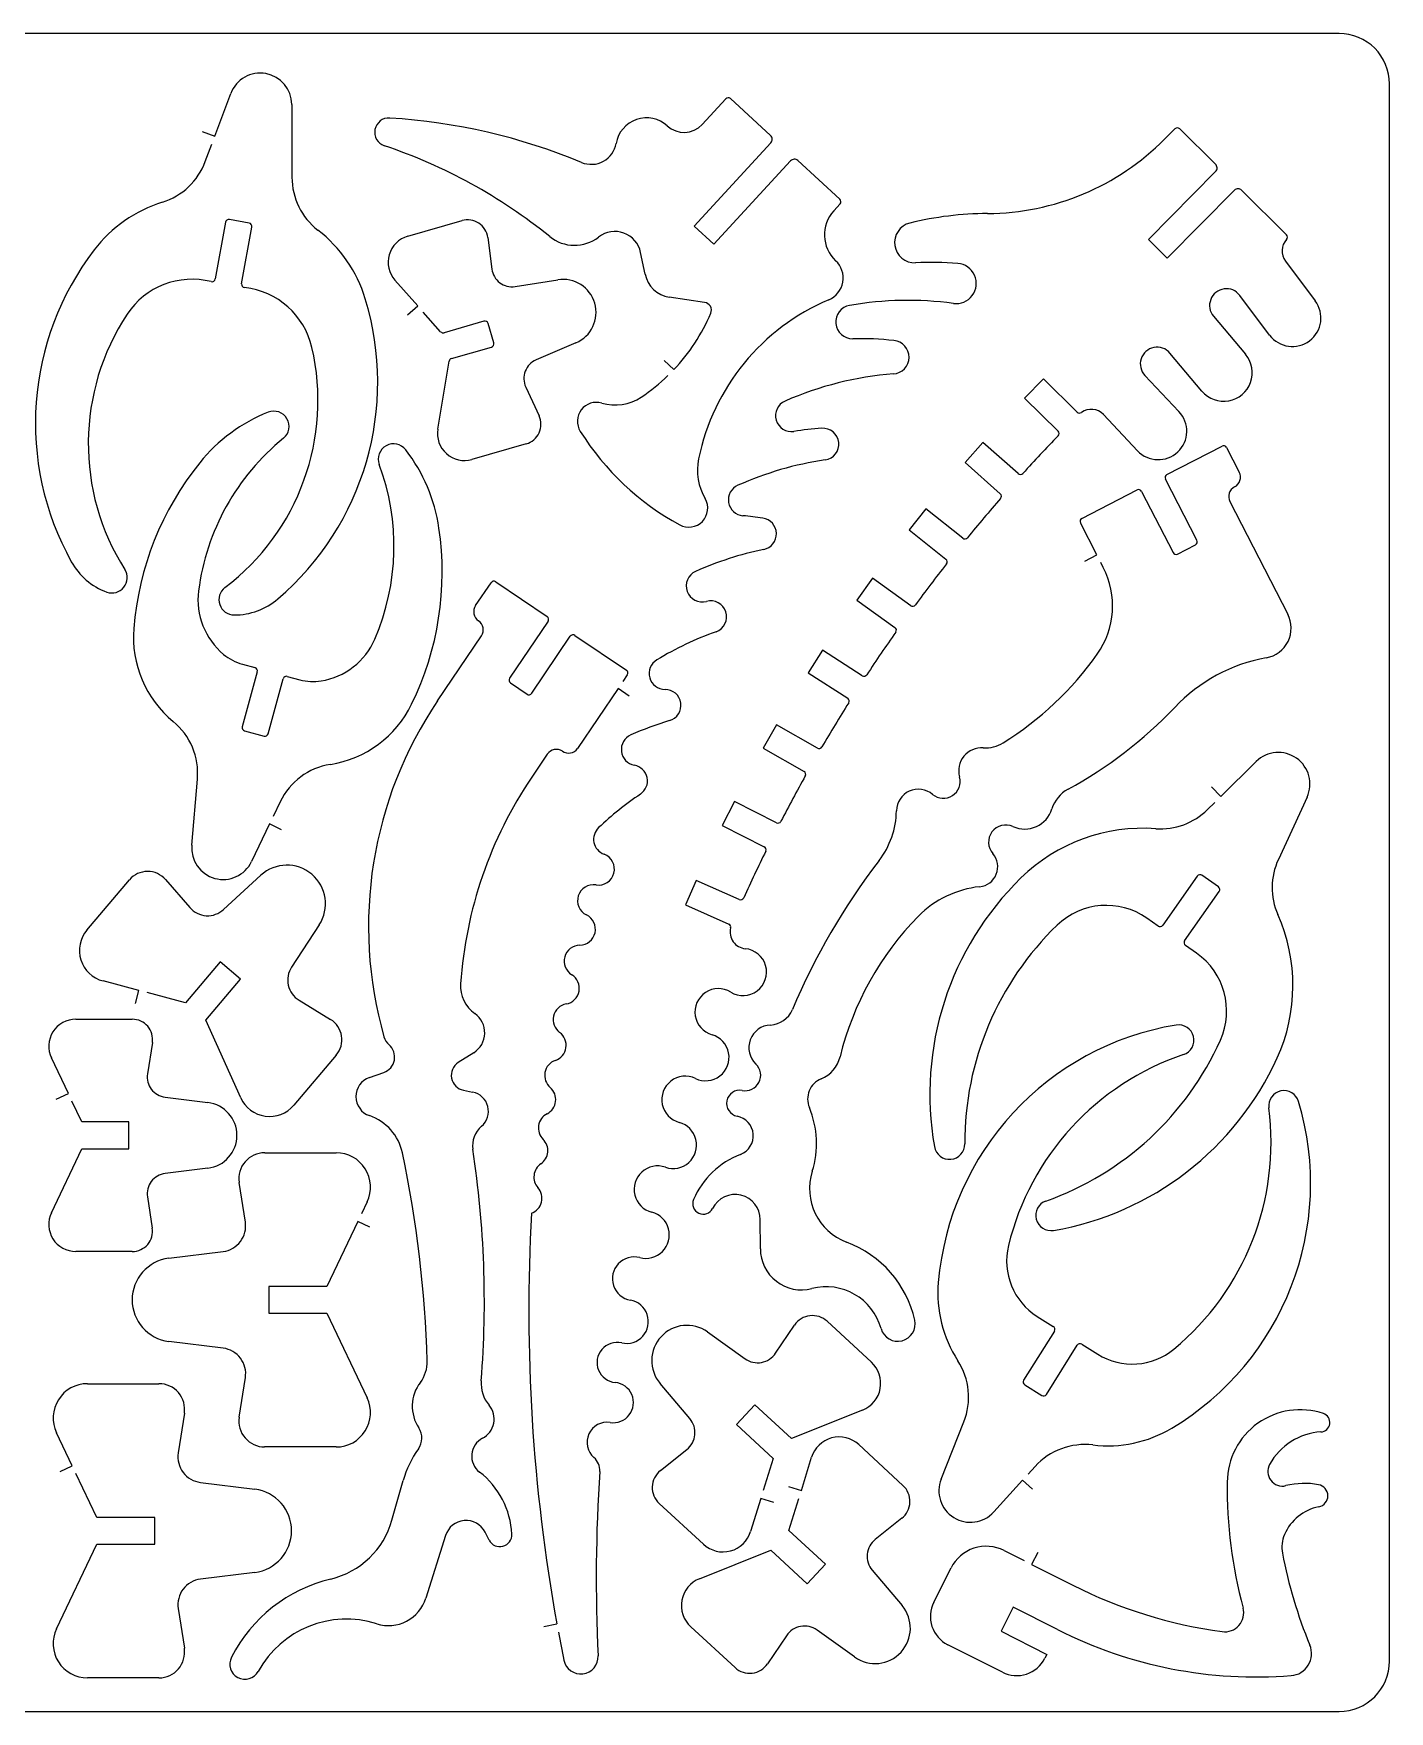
# Model space of a CAD drawing. Extents: x 0 to 25.2, y 0 to 15.6.
# Drawn here: x 12.55 to 25.19, y 0 to 15.64 of the extents above; entities that cross this region are included whole.
import ezdxf

# ---------------------------------------------------------------- set-up
doc = ezdxf.new("R2010")
doc.units = 0
doc.layers.get('0').update_dxf_attribs({"color": 1, "linetype": 'CONTINUOUS'})

msp = doc.modelspace()

# ---------------------------------------------------------------- linework, layer by layer
at = {"color": 1, "linetype": 'CONTINUOUS'}
for p, q in [((24.71752, 15.644), (0.46932, 15.644)), ((25.18684, 0.46932), (25.18684, 15.17468)), ((14.234945, 14.687213), (14.383876, 15.08504)), ((18.778432, 14.795626), (18.998543, 15.035136)), ((19.042815, 15.037013), (19.416863, 14.693001)), ((14.953317, 14.982415), (14.954569, 14.304561)), ((14.117771, 14.731173), (14.234945, 14.687213)), ((23.090231, 14.659054), (23.187224, 14.755421)), ((23.23134, 14.756672), (23.564401, 14.425958)), ((14.146243, 14.45005), (14.207568, 14.613999)), ((19.419679, 14.626671), (18.703966, 13.848382)), ((18.888253, 13.678957), (19.603966, 14.457246)), ((19.670296, 14.460062), (20.062648, 14.099311)), ((23.566122, 14.357281), (22.939579, 13.723699)), ((23.113697, 13.55052), (23.742117, 14.183163)), ((23.808604, 14.18332), (24.227081, 13.767659)), ((20.064525, 14.055039), (20.006329, 13.991681)), ((14.334597, 13.884832), (14.239325, 13.356065)), ((14.555647, 13.876697), (14.370891, 13.910019)), ((14.485718, 13.311636), (14.58099, 13.840403)), ((16.034161, 13.754048), (16.540088, 13.899694)), ((18.703966, 13.848382), (18.888253, 13.678957)), ((16.780224, 13.74169), (16.817456, 13.448677)), ((22.939579, 13.723699), (23.113697, 13.55052)), ((18.247005, 13.399712), (18.205079, 13.602458)), ((24.216286, 13.522361), (24.494906, 13.152067)), ((16.126774, 13.105448), (15.915267, 13.344019)), ((17.034595, 13.285511), (17.433048, 13.348243)), ((18.801898, 13.137831), (18.471966, 13.186953)), ((24.069858, 12.832304), (23.791239, 13.202597)), ((16.033223, 13.022378), (16.126774, 13.105448)), ((16.340784, 12.864374), (16.178712, 13.04694)), ((23.546723, 13.007673), (23.845523, 12.653337)), ((16.745025, 12.962149), (16.372854, 12.854988)), ((16.835603, 12.760341), (16.783665, 12.940717)), ((16.442, 12.614539), (16.814171, 12.721544)), ((17.602159, 12.760341), (17.231553, 12.601711)), ((16.314502, 11.957022), (16.419786, 12.589509)), ((18.424252, 12.596549), (18.515143, 12.510507)), ((23.438936, 12.310576), (23.140135, 12.664757)), ((21.960109, 12.423995), (21.784426, 12.245654)), ((22.27424, 12.114088), (21.960109, 12.423995)), ((22.906727, 12.456535), (23.22477, 12.119407)), ((17.134247, 12.347966), (17.258461, 12.08014)), ((21.784426, 12.245654), (22.096837, 11.937624)), ((22.837893, 11.754432), (22.519851, 12.09156)), ((17.139097, 11.818573), (16.63317, 11.672927)), ((21.397237, 11.832339), (21.230942, 11.645237)), ((21.725292, 11.540735), (21.397237, 11.832339)), ((23.11182, 11.532131), (23.626351, 11.796984)), ((23.66859, 11.78353), (23.786702, 11.554033)), ((21.230942, 11.645237), (21.55884, 11.353633)), ((23.391847, 10.919668), (23.09821, 11.489892)), ((22.318825, 11.123979), (22.833513, 11.388988)), ((22.875752, 11.375378), (23.169233, 10.805154)), ((23.698939, 11.280106), (24.239439, 10.229924)), ((20.865654, 11.212368), (20.709371, 11.016974)), ((21.208258, 10.938128), (20.865654, 11.212368)), ((20.709371, 11.016974), (21.051818, 10.742735)), ((22.458996, 10.783409), (22.305372, 11.081897)), ((23.211316, 10.791544), (23.378237, 10.877586)), ((22.347767, 10.726152), (22.458996, 10.783409)), ((22.519225, 10.666549), (22.49482, 10.713793)), ((16.666648, 10.310178), (16.811355, 10.524032)), ((16.854689, 10.532323), (17.334178, 10.208179)), ((20.366924, 10.565801), (20.220809, 10.362586)), ((20.723137, 10.309709), (20.366924, 10.565801)), ((20.220809, 10.362586), (20.577023, 10.106337)), ((16.312781, 9.423789), (16.721246, 10.027804)), ((17.342626, 10.164689), (16.983283, 9.633419)), ((17.190722, 9.493092), (17.549909, 10.024519)), ((17.593399, 10.03281), (18.072887, 9.70851)), ((19.90214, 9.894361), (19.76682, 9.683792)), ((20.271182, 9.656885), (19.90214, 9.894361)), ((14.493384, 9.764515), (14.609775, 9.732758)), ((14.631677, 9.694274), (14.491663, 9.181151)), ((14.73305, 9.115289), (14.87322, 9.628413)), ((14.911548, 9.650314), (15.027939, 9.618557)), ((16.991731, 9.589928), (17.147232, 9.484801)), ((18.081335, 9.665176), (18.038314, 9.601661)), ((19.76682, 9.683792), (20.135862, 9.446473)), ((17.994511, 9.536739), (17.617491, 8.979343)), ((18.098074, 9.466654), (17.994511, 9.536739)), ((14.513565, 9.142823), (14.694722, 9.093388)), ((19.472713, 9.199767), (19.348343, 8.982472)), ((19.853644, 8.98169), (19.472713, 9.199767)), ((17.335116, 8.924746), (17.189627, 8.709797)), ((19.348343, 8.982472), (19.729274, 8.764551)), ((23.614462, 8.530517), (23.945176, 8.856538)), ((14.01984, 8.076528), (14.073342, 8.692901)), ((23.526542, 8.619688), (23.614462, 8.530517)), ((14.845217, 8.482177), (14.779669, 8.345135)), ((19.079735, 8.483898), (18.966786, 8.260501)), ((19.471305, 8.285845), (19.079735, 8.483898)), ((23.490874, 8.408806), (23.558769, 8.475606)), ((24.418563, 8.52379), (24.151051, 7.944649)), ((14.745878, 8.274581), (14.578174, 7.924155)), ((14.858671, 8.220453), (14.745878, 8.274581)), ((18.966786, 8.260501), (19.358355, 8.062448)), ((13.043498, 7.285567), (13.440543, 7.753949)), ((13.77595, 7.755826), (14.001536, 7.495353)), ((14.318015, 7.477363), (14.664373, 7.795718)), ((18.724304, 7.74863), (18.62293, 7.519758)), ((19.125572, 7.57107), (18.724304, 7.74863)), ((23.395133, 7.788522), (23.07271, 7.32984)), ((23.592404, 7.688244), (23.438779, 7.796187)), ((18.62293, 7.519758), (19.026546, 7.341103)), ((23.27749, 7.185915), (23.599913, 7.644597)), ((23.02922, 7.322331), (22.924718, 7.395701)), ((15.208784, 7.33422), (14.951284, 6.940461)), ((23.389501, 7.069054), (23.285155, 7.142425)), ((14.285319, 6.990365), (13.961018, 6.607869)), ((14.476175, 6.82845), (14.285319, 6.990365)), ((13.527836, 6.72207), (13.193055, 6.810459)), ((14.151875, 6.445954), (14.476175, 6.82845)), ((13.495922, 6.601142), (13.527836, 6.72207)), ((13.961018, 6.607869), (13.603553, 6.702202)), ((15.020899, 6.631179), (15.314694, 6.451273)), ((12.939465, 6.453932), (13.465886, 6.453932)), ((14.477427, 5.72148), (14.151875, 6.445954)), ((13.652988, 6.235542), (13.607621, 5.943781)), ((15.367727, 6.120089), (14.970682, 5.651708)), ((16.650535, 6.141991), (16.505828, 6.049691)), ((12.869849, 5.761372), (12.711689, 6.092869)), ((15.676852, 5.910616), (15.810609, 5.957548)), ((16.554011, 5.792035), (16.639271, 5.774983)), ((12.7569, 5.707401), (12.869849, 5.761372)), ((12.996409, 5.496207), (12.903641, 5.690661)), ((13.771257, 5.726956), (14.17143, 5.676895)), ((13.434754, 5.496207), (12.996409, 5.496207)), ((13.434754, 5.245903), (13.434754, 5.496207)), ((12.711689, 4.649397), (12.996409, 5.245903)), ((12.996409, 5.245903), (13.434754, 5.245903)), ((14.700354, 5.209139), (15.367101, 5.208983)), ((14.17143, 5.065214), (13.771257, 5.015154)), ((14.520604, 4.562885), (14.463347, 4.932553)), ((13.607621, 4.798328), (13.652832, 4.506567)), ((15.655577, 4.751552), (15.601761, 4.638759)), ((15.56797, 4.568204), (15.279025, 3.962625)), ((15.68092, 4.514233), (15.56797, 4.568204)), ((19.321748, 4.313051), (19.321279, 4.585256)), ((13.465729, 4.288333), (12.939465, 4.288333)), ((13.806612, 4.224975), (14.313321, 4.288333)), ((15.279025, 3.962625), (14.73962, 3.962625)), ((14.73962, 3.962625), (14.73962, 3.712321)), ((14.73962, 3.712321), (15.278869, 3.712321)), ((15.278869, 3.712321), (15.65542, 2.923394)), ((19.464265, 3.339994), (19.63979, 3.601562)), ((19.944379, 3.637386), (20.357068, 3.256768)), ((21.903634, 3.683223), (22.052877, 3.590142)), ((14.313321, 3.38677), (13.806456, 3.450128)), ((18.829275, 3.538516), (19.179231, 3.288369)), ((22.062733, 3.546964), (21.776448, 3.088751)), ((21.988737, 2.95609), (22.275022, 3.414459)), ((22.3182, 3.424315), (22.467287, 3.331233)), ((13.047878, 3.056055), (13.714625, 3.056055)), ((14.463191, 2.742393), (14.520604, 3.112061)), ((18.664544, 2.730191), (18.386863, 3.058715)), ((21.78646, 3.045574), (21.945716, 2.946078)), ((19.270592, 2.857846), (19.100855, 2.673872)), ((19.611318, 2.543558), (19.270592, 2.857846)), ((13.951632, 2.779469), (13.894219, 2.409802)), ((19.100855, 2.673872), (19.441581, 2.359585)), ((20.274624, 2.80888), (19.611318, 2.543558)), ((21.00692, 2.166381), (21.218739, 2.699529)), ((12.906769, 2.289812), (12.759403, 2.598625)), ((15.366945, 2.465964), (14.700197, 2.465964)), ((18.389522, 2.245853), (18.635915, 2.441872)), ((19.441581, 2.359585), (19.349438, 2.061097)), ((19.703774, 2.061253), (19.79889, 2.369284)), ((20.238643, 2.487709), (20.651332, 2.10709)), ((12.79382, 2.235997), (12.906769, 2.289812)), ((13.135954, 1.809541), (12.940404, 2.219258)), ((21.883766, 2.28418), (21.819156, 2.213157)), ((14.101502, 2.135093), (14.608367, 2.071891)), ((15.887421, 1.78326), (15.991297, 2.151989)), ((19.584098, 2.098173), (19.703774, 2.061253)), ((21.766592, 2.155274), (21.497672, 1.859759)), ((21.859048, 2.071109), (21.766592, 2.155274)), ((18.790947, 1.558768), (18.378258, 1.939387)), ((19.326285, 1.986475), (19.2307, 1.677193)), ((19.445961, 1.949555), (19.326285, 1.986475)), ((19.588009, 1.686736), (19.680621, 1.986475)), ((13.675203, 1.809541), (13.135954, 1.809541)), ((13.675203, 1.559237), (13.675203, 1.809541)), ((20.640224, 1.800624), (20.393675, 1.604449)), ((16.386934, 1.64043), (16.203429, 1.055501)), ((16.793834, 1.596627), (16.75488, 1.672031)), ((19.928735, 1.372448), (19.588009, 1.686736)), ((12.759246, 0.770311), (13.135797, 1.559237)), ((13.135797, 1.559237), (13.675203, 1.559237)), ((18.755122, 1.23744), (19.418271, 1.502763)), ((19.418271, 1.502763), (19.759154, 1.188475)), ((21.594039, 1.500572), (21.780985, 1.406239)), ((21.907232, 1.482738), (21.850913, 1.37104)), ((14.608211, 1.296888), (14.101502, 1.233686)), ((19.759154, 1.188475), (19.928735, 1.372448)), ((20.365203, 1.31613), (20.642727, 0.987606)), ((20.938242, 1.018112), (21.099532, 1.337718)), ((21.850913, 1.37104), (22.236069, 1.176742)), ((13.894219, 0.958977), (13.951476, 0.589309)), ((21.67836, 0.971023), (21.565567, 0.747627)), ((22.090892, 0.762958), (21.67836, 0.971023)), ((17.301795, 0.793307), (17.424913, 0.815678)), ((19.085367, 0.408934), (18.672522, 0.789553)), ((19.565481, 0.706327), (19.389799, 0.444915)), ((20.200315, 0.507961), (19.850515, 0.758108)), ((21.565567, 0.747627), (21.992805, 0.532052)), ((21.578708, 0.365131), (21.068557, 0.622475)), ((21.992805, 0.532052), (21.974345, 0.495445)), ((13.714469, 0.31288), (13.047722, 0.31288)), ((12.20232, 0), (24.71752, 0))]:
    msp.add_line(p, q, dxfattribs=at)
for centre, radius, start, end in [((24.71752, 15.17468), 0.46932, 0, 90.000003), ((14.659211, 14.98165), 0.294107, 0.149076, 159.418582), ((19.021615, 15.014002), 0.031288, 47.344611, 137.511488), ((15.85841, 14.724074), 0.132505, 86.450326, 251.371425), ((15.529598, 9.330337), 5.536255, 67.429014, 86.510001), ((18.260517, 14.569623), 0.28785, 47.687988, 170.058528), ((18.609703, 14.953258), 0.230905, 227.695735, 316.947333), ((23.209911, 14.733875), 0.031288, 46.772514, 136.477439), ((14.216188, 9.860751), 5.000605, 51.083736, 71.34067), ((17.74495, 14.660113), 0.235599, 247.441197, 350.028726), ((19.385125, 14.658429), 0.046932, 317.414983, 47.446824), ((21.425342, 16.312739), 2.3466, 270.341292, 315.193423), ((13.560151, 14.669301), 0.62576, 287.374089, 339.489717), ((19.638538, 14.425507), 0.046932, 47.414992, 137.44682), ((23.533291, 14.390819), 0.046932, 314.389755, 48.480963), ((15.580328, 14.305673), 0.62576, 180.10187, 232.211515), ((20.041515, 14.076239), 0.031288, 317.344604, 47.511486), ((23.775438, 14.150113), 0.046932, 45.035184, 135.23444), ((14.130125, 12.846845), 1.283747, 107.363682, 142.5655), ((20.249899, 13.76774), 0.330871, 137.404159, 226.869364), ((21.457975, 10.837437), 3.1288, 90.341621, 103.716177), ((14.365378, 13.879221), 0.031288, 79.850628, 169.668005), ((14.550187, 13.845889), 0.031288, 349.901329, 79.950021), ((14.410491, 12.796469), 1.283747, 17.013605, 52.223398), ((16.592447, 13.717787), 0.189292, 7.254362, 106.057367), ((17.964438, 13.552523), 0.245767, 11.722866, 127.748839), ((20.760998, 13.694731), 0.187728, 103.83815, 272.530613), ((24.205054, 13.745438), 0.031288, 316.385728, 45.251192), ((15.222835, 12.011006), 2.65948, 142.576511, 209.039743), ((16.103961, 13.511557), 0.252338, 106.058167, 221.601144), ((17.588702, 14.037971), 0.368103, 231.088085, 307.733845), ((24.341349, 13.616344), 0.15644, 136.587924, 216.924308), ((19.872682, 13.36506), 0.220893, 293.026153, 46.870913), ((20.913475, 10.38171), 3.1288, 85.442122, 92.641353), ((21.14709, 13.313513), 0.187747, 262.193969, 85.410846), ((14.02334, 12.628192), 0.725099, 75.817538, 146.551886), ((14.208524, 13.36156), 0.031288, 256.081277, 349.884227), ((14.516518, 13.306129), 0.031288, 169.863075, 263.71986), ((17.005242, 13.472513), 0.189292, 187.233913, 278.920692), ((17.481359, 13.043866), 0.308187, 293.077215, 99.018864), ((18.511888, 13.454476), 0.270485, 191.681213, 261.512452), ((14.434286, 12.554225), 0.725099, 13.024028, 83.760324), ((13.094883, 12.394204), 2.65948, 310.548402, 17.007446), ((20.765128, 11.264648), 2.061253, 113.019564, 168.411496), ((20.696439, 10.027726), 3.1288, 82.190316, 99.977823), ((23.666243, 13.108577), 0.156409, 36.950128, 220.172418), ((24.282304, 12.992186), 0.266011, 216.964292, 36.944029), ((15.245925, 11.82092), 2.19016, 146.559467, 212.416616), ((17.232571, 13.725706), 1.766833, 316.54509, 337.017025), ((18.790998, 13.064642), 0.073996, 337.086255, 81.529065), ((20.181145, 12.955079), 0.15644, 99.872775, 271.119578), ((16.36425, 12.885069), 0.031288, 221.410008, 285.962289), ((16.753599, 12.932059), 0.031288, 16.064299, 105.905307), ((13.006924, 12.224013), 2.19016, 307.171256, 13.025285), ((16.805555, 12.751623), 0.031288, 285.98513, 16.180652), ((20.24072, 9.67038), 3.1288, 84.008199, 91.035036), ((20.551395, 12.62646), 0.15644, 274.290835, 84.156052), ((23.020615, 12.563853), 0.156418, 40.172424, 223.298651), ((16.450666, 12.584475), 0.031288, 106.079709, 170.742175), ((17.30595, 12.427652), 0.189292, 113.142903, 204.895744), ((23.642151, 12.481878), 0.266004, 220.129415, 40.133464), ((17.232289, 13.725497), 1.766833, 303.632262, 314.019942), ((20.806055, 9.351105), 3.1288, 94.45358, 113.618906), ((17.792617, 12.028964), 0.176621, 73.611237, 212.095392), ((17.966535, 12.621923), 0.441317, 253.670166, 303.617345), ((19.612251, 12.081731), 0.148618, 113.707439, 278.65967), ((15.3124, 10.660136), 1.5644, 111.736192, 141.090002), ((14.785608, 11.981002), 0.14236, 309.191271, 111.66552), ((17.086746, 12.000482), 0.189292, 286.055262, 24.886544), ((22.296173, 12.136401), 0.031288, 225.491387, 306.084901), ((22.406066, 11.984199), 0.15644, 43.336194, 125.779013), ((23.031253, 11.936998), 0.265935, 223.355259, 43.307607), ((16.563387, 11.915424), 0.252338, 170.511383, 286.054169), ((19.764896, 13.262798), 2.50304, 212.034234, 241.483032), ((20.112695, 8.842747), 3.1288, 94.005116, 98.788967), ((19.904487, 11.8156), 0.148653, 278.411515, 93.982522), ((33.124006, 1.241976), 15.33112, 135.991471, 137.785488), ((22.074885, 11.915329), 0.031288, 315.776748, 45.442273), ((16.25663, 10.170825), 2.19016, 129.092665, 172.750019), ((15.902384, 11.676361), 0.14236, 37.665123, 200.450274), ((14.777721, 10.806114), 1.5644, 8.371249, 37.726041), ((23.640768, 11.769216), 0.031288, 27.226362, 117.438355), ((16.286548, 9.874428), 2.81592, 141.099673, 175.451632), ((13.715699, 10.864535), 2.19016, 336.709174, 20.362524), ((19.261248, 11.572896), 0.526108, 168.396552, 210.277318), ((20.383618, 8.573359), 3.1288, 98.405944, 113.98426), ((19.172338, 11.296278), 0.148618, 114.03567, 264.991396), ((21.746087, 11.564113), 0.031288, 228.347089, 317.764087), ((23.126011, 11.504246), 0.031288, 116.971962, 207.307853), ((23.69631, 11.507457), 0.101686, 297.169674, 27.260321), ((18.654414, 11.218523), 0.176621, 241.411178, 30.302366), ((33.121867, 1.23968), 15.33112, 138.94117, 140.735228), ((21.538071, 11.330233), 0.031288, 318.921231, 48.40914), ((22.847867, 11.361187), 0.031288, 26.971956, 117.307857), ((23.789362, 11.326622), 0.101686, 117.288377, 207.22227), ((18.88839, 8.031183), 3.1288, 81.627611, 85.0316), ((19.322416, 10.979591), 0.148618, 281.766641, 81.663955), ((22.333204, 11.096191), 0.031288, 117.357799, 207.183762), ((13.539476, 10.624311), 2.81592, 334.009474, 8.362995), ((19.992199, 7.771342), 3.1288, 101.793424, 114.021771), ((21.227792, 10.962569), 0.031288, 231.366183, 320.864829), ((23.197086, 10.819409), 0.031288, 207.102824, 297.052686), ((23.363983, 10.905438), 0.031288, 297.10282, 27.052684), ((13.444746, 11.023879), 0.62576, 209.047502, 249.682783), ((13.27684, 10.570577), 0.14236, 249.708902, 32.39028), ((33.11983, 1.236855), 15.33112, 141.889435, 143.683712), ((21.032357, 10.718235), 0.031288, 321.904712, 51.538719), ((21.82375, 10.308567), 0.7822, 324.778391, 27.236189), ((16.837192, 10.506385), 0.031288, 55.997258, 145.666379), ((18.779072, 10.493438), 0.148618, 114.045649, 285.502017), ((14.738417, 10.363995), 0.659707, 172.752655, 230.394848), ((14.416255, 10.365401), 0.14236, 127.183341, 269.875691), ((14.416905, 10.8488), 0.62576, 269.912137, 310.557937), ((18.858529, 10.206928), 0.148653, 289.807959, 105.498296), ((16.750883, 10.253217), 0.101686, 145.932811, 236.002925), ((16.636988, 10.08473), 0.101686, 325.956489, 55.880537), ((17.316711, 10.182221), 0.031288, 325.92089, 56.064129), ((20.741407, 10.335109), 0.031288, 234.273112, 323.714466), ((23.989086, 10.101016), 0.281592, 280.121166, 27.244195), ((14.495179, 10.016902), 1.018894, 175.449856, 230.537654), ((17.575795, 10.006945), 0.031288, 55.760466, 145.827066), ((19.968051, 7.122993), 3.1288, 109.78648, 120.995176), ((33.123572, 1.241904), 15.33112, 144.874296, 146.668354), ((20.558742, 10.080944), 0.031288, 325.010262, 54.249638), ((14.617155, 10.217221), 0.46932, 230.377663, 254.708846), ((15.121419, 10.259361), 0.659707, 279.079398, 336.712589), ((19.993182, 11.60047), 3.022734, 301.776281, 324.78544), ((14.601512, 9.702581), 0.031288, 344.602906, 74.685988), ((18.055348, 9.6826), 0.031288, 326.158335, 55.904094), ((18.433448, 9.67769), 0.148618, 121.035269, 269.771572), ((24.319515, 8.28484), 1.5644, 100.345649, 136.500975), ((14.903386, 9.62011), 0.031288, 74.879166, 164.610592), ((15.151396, 10.071348), 0.46932, 254.748653, 279.087704), ((17.009198, 9.615887), 0.031288, 145.920885, 236.064124), ((20.288136, 9.683181), 0.031288, 237.18922, 326.943561), ((15.154777, 9.836843), 1.018894, 278.914217, 334.007616), ((19.422996, 7.320628), 3.75456, 145.933016, 195.922583), ((17.164836, 9.510666), 0.031288, 235.760454, 325.827071), ((18.432426, 9.380456), 0.148618, 286.684759, 89.834125), ((33.123015, 1.241046), 15.33112, 147.831726, 149.62599), ((20.118946, 9.420152), 0.031288, 327.740945, 57.272547), ((13.449935, 8.747118), 0.62576, 355.029627, 50.54369), ((19.380502, 6.243161), 3.1288, 106.820757, 113.877251), ((20.289255, 12.108751), 3.991254, 298.440526, 316.506513), ((14.521868, 9.172989), 0.031288, 164.879168, 254.610601), ((14.702884, 9.123593), 0.031288, 254.879164, 344.610583), ((18.174208, 8.968292), 0.148618, 113.885502, 259.589481), ((17.419372, 8.867815), 0.101686, 56.005874, 145.953602), ((17.533259, 9.036308), 0.101686, 235.883479, 325.929934), ((19.86916, 9.008859), 0.031288, 240.269171, 329.777133), ((21.38538, 8.77034), 0.214792, 86.208312, 195.633734), ((21.4203, 9.296856), 0.31288, 266.203618, 301.75508), ((24.151468, 8.646913), 0.294107, 335.251585, 134.541012), ((15.409676, 8.212062), 0.62576, 98.918945, 154.427135), ((18.120501, 8.675949), 0.148618, 304.10248, 79.590931), ((19.713694, 8.737418), 0.031288, 330.804039, 60.135103), ((20.42945, 6.519028), 3.911, 145.933439, 176.119501), ((33.122948, 1.241054), 15.33112, 150.792859, 152.587929), ((21.027852, 8.670403), 0.15644, 229.923674, 15.593614), ((19.958711, 5.962565), 3.1288, 124.116722, 133.281293), ((20.795229, 8.394059), 0.20478, 49.899142, 179.068982), ((22.339096, 8.324082), 0.31288, 118.443171, 163.09474), ((19.485475, 8.31374), 0.031288, 243.070532, 332.511886), ((19.808372, 8.409621), 0.7822, 322.436456, 359.103807), ((21.786055, 8.492255), 0.265166, 245.666905, 343.075785), ((23.051534, 8.854403), 0.62576, 266.019913, 314.594934), ((17.91552, 8.132093), 0.148618, 133.262182, 249.733299), ((21.610359, 8.103846), 0.161133, 65.649839, 220.917892), ((22.889417, 6.604844), 1.629635, 85.823567, 134.276629), ((14.31284, 8.051027), 0.294107, 175.025933, 334.444803), ((17.812125, 7.85342), 0.148618, 261.211569, 69.554343), ((33.123111, 1.241458), 15.33112, 153.756506, 155.551152), ((19.344224, 8.034533), 0.031288, 333.717852, 63.152045), ((21.346874, 7.875436), 0.187572, 275.932867, 40.924533), ((13.609051, 7.611124), 0.220893, 40.925315, 139.716055), ((14.90758, 7.530761), 0.359656, 326.874904, 132.549137), ((25.388372, 4.11749), 6.2576, 142.432052, 157.191531), ((24.71915, 7.682278), 0.62576, 155.210585, 203.779363), ((17.766038, 7.55978), 0.148618, 80.948704, 243.859364), ((21.46363, 6.755293), 0.93864, 95.954145, 135.444072), ((23.717545, 5.755447), 2.81592, 134.275345, 190.011164), ((23.420777, 7.770597), 0.031288, 54.874454, 145.047769), ((23.574374, 7.662673), 0.031288, 324.709843, 54.813699), ((19.13824, 7.599679), 0.031288, 246.115785, 335.520639), ((22.54636, 6.857187), 0.658143, 54.908307, 134.038337), ((14.168508, 7.639971), 0.220893, 220.896651, 312.596257), ((17.635185, 7.292896), 0.148618, 271.018901, 63.903291), ((22.80119, 5.438056), 2.81592, 135.440425, 166.347099), ((22.657441, 6.767864), 1.629635, 335.518945, 23.971703), ((13.268063, 7.095164), 0.29442, 139.706233, 255.240126), ((19.013998, 7.312442), 0.031288, 346.176172, 66.357105), ((19.196263, 7.267482), 0.15644, 166.136702, 264.498584), ((24.043083, 5.302894), 2.81592, 133.946908, 180.236507), ((23.047191, 7.347943), 0.031288, 234.943754, 324.648672), ((17.640756, 6.995713), 0.148618, 91.128828, 238.405048), ((19.160302, 6.893685), 0.219083, 238.432697, 84.509241), ((23.303154, 7.168018), 0.031288, 145.109022, 234.88343), ((23.011105, 6.530567), 0.658143, 335.750407, 54.904196), ((15.136182, 6.819603), 0.220893, 146.829656, 238.54075), ((16.839582, 6.762571), 0.31288, 176.126441, 234.78013), ((17.485121, 6.742479), 0.148618, 280.378009, 58.446161), ((18.931117, 6.520419), 0.218964, 58.467587, 254.08831), ((17.538761, 6.450123), 0.148618, 100.415303, 233.600393), ((12.939401, 6.201594), 0.252338, 89.985454, 205.523056), ((13.465946, 6.26464), 0.189292, 351.157483, 90.018055), ((15.199248, 6.262948), 0.220893, 319.704271, 58.491069), ((16.532433, 6.327364), 0.219798, 302.501456, 54.79757), ((19.403799, 6.634299), 0.23466, 273.000339, 337.172206), ((15.962924, 6.333526), 0.15644, 195.922583, 228.880377), ((17.362465, 6.210814), 0.148618, 289.056993, 53.642328), ((18.810971, 6.099126), 0.21897, 244.478562, 74.077097), ((19.425445, 6.189131), 0.211038, 92.543032, 226.425921), ((23.630927, 3.775379), 2.65948, 99.354589, 175.154682), ((21.041843, 7.412619), 2.81592, 289.551472, 335.843516), ((23.221705, 6.259011), 0.14236, 288.6886, 99.322596), ((15.760181, 6.101003), 0.15206, 289.367849, 48.948701), ((19.776038, 6.173035), 0.297236, 292.336195, 346.317065), ((24.067118, 3.752336), 2.50304, 108.634507, 166.355992), ((16.581735, 5.930553), 0.141265, 122.502612, 258.682077), ((17.459459, 5.929849), 0.148618, 109.034169, 229.273577), ((19.180072, 5.931553), 0.144707, 258.944711, 46.337759), ((21.57792, 7.259704), 2.81592, 279.775012, 335.51329), ((13.79468, 5.914793), 0.189292, 171.191055, 262.891905), ((15.739354, 5.732935), 0.188354, 109.379811, 250.972924), ((17.265514, 5.704606), 0.148618, 297.042386, 49.266298), ((18.622305, 5.703802), 0.219089, 64.496199, 254.881322), ((19.128857, 5.670011), 0.121802, 78.89212, 258.892119), ((19.966585, 5.709264), 0.204154, 112.335855, 202.809695), ((14.133471, 5.371055), 0.308187, 277.074984, 82.925006), ((14.74604, 5.842021), 0.29442, 204.168302, 319.729269), ((16.603421, 5.595493), 0.183035, 310.198451, 78.704775), ((21.792285, 4.923816), 2.65948, 300.866855, 16.667352), ((24.20371, 5.645567), 0.14236, 16.749791, 187.307351), ((15.525215, 5.111099), 0.46932, 11.921137, 71.008197), ((17.400517, 5.439798), 0.148618, 116.984215, 225.314185), ((18.508104, 5.281102), 0.218928, 250.789083, 74.881331), ((19.069882, 5.367586), 0.18632, 291.008652, 79.013192), ((18.985254, 5.29658), 0.86042, 342.37916, 22.80817), ((21.580233, 5.305698), 2.50304, 309.667281, 7.385708), ((16.872972, 5.276414), 0.23466, 130.184225, 188.667078), ((17.191456, 5.22851), 0.148618, 304.296921, 45.292996), ((14.700335, 4.969317), 0.239823, 89.995549, 188.817875), ((15.366966, 4.889219), 0.319763, 334.498898, 89.975687), ((5.269682, 2.946508), 10.9508, 1.677576, 11.91837), ((7.362148, 3.824171), 9.3864, 355.468944, 8.682013), ((19.417669, 4.463664), 0.7822, 111.052865, 156.668571), ((21.084834, 5.289863), 0.14236, 189.679694, 0.5662), ((13.79468, 4.827316), 0.189292, 97.108098, 188.808941), ((17.358936, 4.982949), 0.148618, 124.293283, 221.794984), ((18.363866, 4.867318), 0.219027, 70.775615, 255.566773), ((20.313131, 4.874796), 0.532835, 162.376628, 249.475911), ((17.13725, 4.784948), 0.148618, 289.864622, 41.745081), ((18.789383, 4.734657), 0.098087, 156.669254, 333.271485), ((19.086619, 4.585086), 0.23466, 0.04168, 153.295181), ((22.032117, 4.625007), 0.14236, 109.668891, 279.660593), ((12.939401, 4.540671), 0.252338, 154.476954, 270.014535), ((14.283588, 4.526305), 0.239823, 277.121894, 8.77354), ((33.588926, 3.738817), 16.4262, 176.836958, 190.250712), ((18.253576, 4.443365), 0.219019, 255.139777, 75.268937), ((13.465765, 4.477626), 0.189292, 269.989291, 8.794593), ((13.855248, 3.837542), 0.390474, 97.15507, 262.8218), ((18.145319, 4.035057), 0.203428, 75.162243, 259.935799), ((19.705025, 4.313804), 0.383278, 180.112567, 284.513852), ((19.769802, 3.42347), 1.01686, 12.821101, 69.475605), ((22.225933, 4.199235), 0.608395, 166.353451, 238.011192), ((19.934419, 3.427845), 0.531896, 15.479415, 104.518075), ((22.141341, 3.901803), 1.164539, 175.162196, 212.852505), ((18.074295, 3.634727), 0.203368, 257.117636, 79.943512), ((18.637924, 3.271087), 0.328837, 54.415547, 220.227784), ((19.807438, 3.488939), 0.201964, 47.308732, 146.107527), ((20.603148, 3.613138), 0.162202, 195.512266, 12.816513), ((22.036256, 3.563634), 0.031288, 327.806159, 57.910012), ((14.283612, 3.148794), 0.239823, 351.189367, 82.883826), ((17.987002, 3.253326), 0.187775, 77.09841, 264.498529), ((19.296662, 3.452684), 0.201964, 234.447609, 326.084569), ((22.30153, 3.397838), 0.031288, 57.806165, 147.910014), ((22.7896, 3.847237), 0.608395, 238.009744, 309.67198), ((15.903046, 3.257823), 0.31288, 322.70827, 1.697725), ((20.174566, 3.05883), 0.269233, 291.816909, 47.323406), ((20.637267, 2.930755), 0.62576, 338.314405, 32.836052), ((13.048014, 2.736292), 0.319763, 90.024311, 205.501104), ((13.714644, 2.816233), 0.239823, 351.182127, 90.004456), ((16.444429, 2.845251), 0.36779, 142.674497, 213.409015), ((17.031113, 3.05792), 0.31288, 175.466604, 220.237674), ((17.950864, 2.879748), 0.187669, 261.134087, 84.450993), ((21.80297, 3.072152), 0.031288, 147.957839, 238.152659), ((15.366809, 2.785727), 0.319763, 270.024316, 25.501102), ((16.638541, 2.725794), 0.201338, 297.469765, 40.223288), ((21.962203, 2.97267), 0.031288, 238.200989, 328.001175), ((14.700203, 2.705786), 0.239823, 171.219947, 269.998662), ((17.893012, 2.508721), 0.187728, 81.140981, 229.194265), ((18.510196, 2.599936), 0.201964, 308.497597, 40.161263), ((24.354241, 2.132362), 0.680201, 71.423268, 179.50636), ((24.543075, 2.693735), 0.087919, 273.478042, 71.524833), ((15.993728, 2.548042), 0.172084, 324.314922, 33.388048), ((16.817992, 2.380584), 0.187728, 117.463695, 232.203892), ((20.05612, 2.28979), 0.269233, 47.317443, 162.826847), ((22.55919, 3.640576), 1.164539, 263.183991, 300.870707), ((24.585221, 2.018132), 0.588997, 93.583345, 151.011644), ((14.131211, 2.373068), 0.239823, 171.189362, 262.883818), ((16.903002, 1.895534), 0.947088, 144.340134, 164.28919), ((17.668033, 2.248268), 0.15644, 356.305424, 49.162059), ((22.346522, 1.862953), 0.62576, 83.166187, 137.689702), ((16.223498, 1.614205), 0.7822, 2.873284, 52.197405), ((33.12276, 1.240338), 15.33112, 176.268181, 182.700047), ((18.515245, 2.087792), 0.201964, 128.499081, 227.291183), ((24.189426, 2.237623), 0.136416, 151.086025, 283.644205), ((14.560201, 1.684399), 0.390474, 277.062471, 82.914398), ((20.514417, 1.958618), 0.201964, 308.529535, 47.319144), ((21.28026, 2.057828), 0.294107, 158.340177, 317.665459), ((28.090979, 2.099474), 4.417083, 179.497371, 194.889858), ((24.395782, 1.389751), 0.736207, 79.784423, 103.685209), ((24.507437, 2.010715), 0.105284, 281.302352, 79.651118), ((24.61343, 1.474011), 0.441787, 101.140376, 156.594668), ((15.134522, 1.995344), 0.7822, 283.458451, 344.267953), ((16.577396, 1.580671), 0.199617, 27.236961, 162.580564), ((16.893162, 1.647718), 0.111698, 207.220071, 2.923005), ((18.97347, 1.756687), 0.269233, 227.317438, 342.826838), ((20.519487, 1.446459), 0.201964, 128.531511, 220.188906), ((24.480112, 1.531873), 0.296454, 156.62218, 190.799709), ((21.428195, 1.171945), 0.368103, 63.221898, 153.234229), ((28.527865, 2.30342), 4.417083, 190.792305, 202.431753), ((14.131211, 0.995711), 0.239823, 97.116179, 188.810649), ((15.644504, -0.134613), 1.40796, 103.468664, 152.960256), ((18.855072, 0.987447), 0.269233, 111.791912, 227.309706), ((24.225942, 5.120221), 4.417083, 243.224566, 262.212711), ((15.855652, 1.164657), 0.364505, 252.46685, 342.574504), ((20.391333, 0.775628), 0.328837, 234.486897, 40.137794), ((21.201054, 0.885396), 0.29442, 153.207017, 243.254592), ((23.651586, 0.918836), 0.176621, 262.144518, 14.967842), ((15.462974, -0.077917), 0.93864, 72.460678, 151.259484), ((19.733155, 0.593743), 0.201964, 54.472384, 146.120709), ((13.047857, 0.632643), 0.319763, 154.498893, 269.975685), ((33.588599, 3.740417), 16.4262, 190.529343, 191.453768), ((23.947898, 4.443703), 4.122663, 243.2282, 274.48902), ((13.714463, 0.552703), 0.239823, 270.001339, 8.780059), ((14.516224, 0.441317), 0.141146, 152.980678, 331.247618), ((17.647532, 0.510913), 0.16129, 191.57499, 2.564418), ((21.711423, 0.627942), 0.29442, 243.207026, 333.254601), ((24.254423, 0.539241), 0.206188, 274.491861, 22.437504), ((24.71752, 0.46932), 0.46932, 270.000001, 0), ((19.222147, 0.55753), 0.201964, 227.371042, 326.110114)]:
    msp.add_arc(centre, radius, start, end, dxfattribs=at)

doc.saveas('drawing.dxf')
